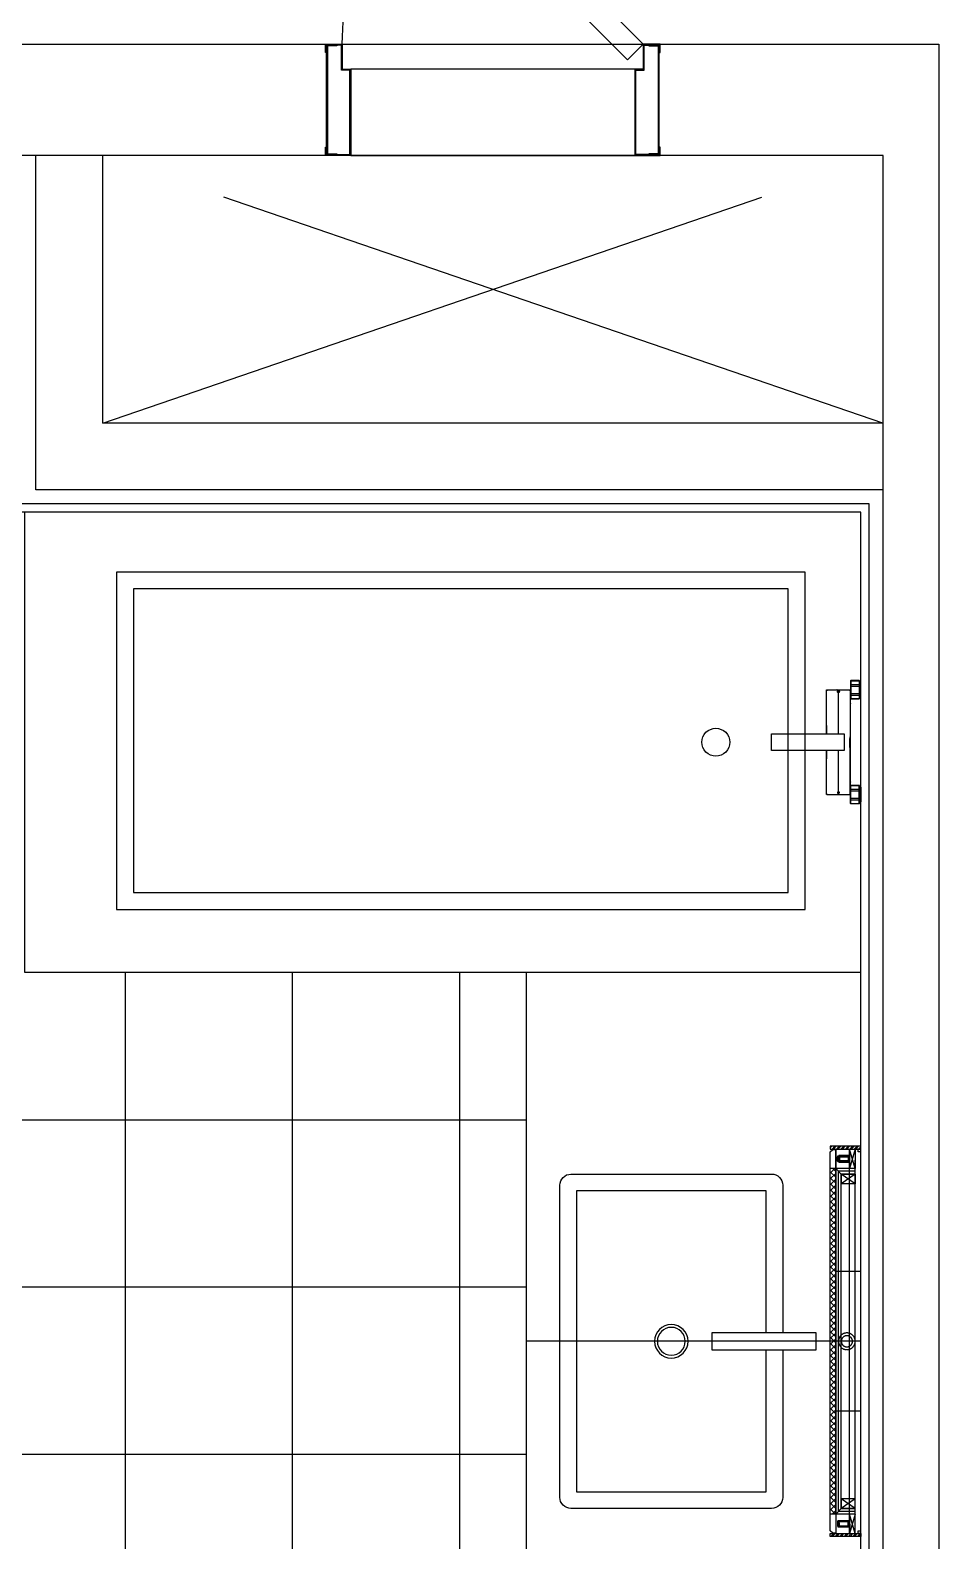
# Model space of a CAD drawing. Header units: millimetres. Extents: x 10000 to 302800, y 6800 to 229018.
# Drawn here: x 208148 to 209778, y 138651 to 141362 of the extents above; entities that cross this region are included whole.
import ezdxf

# ---------------------------------------------------------------- set-up
doc = ezdxf.new("R2010")
doc.units = ezdxf.units.MM
doc.header["$LTSCALE"] = 400
doc.header["$MEASUREMENT"] = 0
for name, pattern in [('X-GRID_5~ROOF$0$CENTER2', [1.125, 0.75, -0.125, 0.125, -0.125]), ('X-ROOM TYPE-SR-1.3+1.7Bay$0$HIDDEN', [0.375, 0.25, -0.125]), ('X-ROOM TYPE-SR-1.3+1.7Bay$0$PHANTOM2', [1.25, 0.625, -0.125, 0.125, -0.125, 0.125, -0.125]), ('X-ROOM TYPE-SR-1.3+1.7Bay$0$X-ROOM TYPE-HOTEL-DS-1$0$DASHED', [3, 2, -1])]:
    doc.linetypes.add(name, pattern=pattern)
doc.layers.get('0').update_dxf_attribs({"linetype": 'CONTINUOUS'})
for name, color, linetype in [('A-DIM1', 7, 'CONTINUOUS'), ('X-EXT_8F$0$A-254', 254, 'CONTINUOUS'), ('X-GRID_5~ROOF$0$A-CEN1', 1, 'X-GRID_5~ROOF$0$CENTER2'), ('X-INT-HOTEL-8F$0$A-DOOR', 4, 'CONTINUOUS'), ('X-ROOM TYPE-SR-1.3+1.7Bay$0$.WA_Built-in', 252, 'CONTINUOUS'), ('X-ROOM TYPE-SR-1.3+1.7Bay$0$.WA_Built-in_Lower', 252, 'CONTINUOUS'), ('X-ROOM TYPE-SR-1.3+1.7Bay$0$.WA_Floor-Fin', 252, 'CONTINUOUS'), ('X-ROOM TYPE-SR-1.3+1.7Bay$0$.WA_Framing', 252, 'CONTINUOUS'), ('X-ROOM TYPE-SR-1.3+1.7Bay$0$.WA_Light', 252, 'CONTINUOUS'), ('X-ROOM TYPE-SR-1.3+1.7Bay$0$.WA_M ETAL', 252, 'CONTINUOUS'), ('X-ROOM TYPE-SR-1.3+1.7Bay$0$.WA_Sani', 252, 'CONTINUOUS'), ('X-ROOM TYPE-SR-1.3+1.7Bay$0$.WA_Sani-Fix', 252, 'CONTINUOUS'), ('X-ROOM TYPE-SR-1.3+1.7Bay$0$.WA_Wall-Finish', 252, 'CONTINUOUS'), ('X-ROOM TYPE-SR-1.3+1.7Bay$0$A-OPEN2', 252, 'X-ROOM TYPE-SR-1.3+1.7Bay$0$X-ROOM TYPE-HOTEL-DS-1$0$DASHED'), ('X-ROOM TYPE-SR-1.3+1.7Bay$0$A-WALD', 7, 'CONTINUOUS'), ('X-ROOM TYPE-SR-1.3+1.7Bay$0$X-ROOM TYPE-SR-2bay_1$0$.WA_Sani-Fix', 252, 'CONTINUOUS')]:
    doc.layers.add(name, color=color, linetype=linetype)

# ---------------------------------------------------------------- blocks, each defined once
blk = doc.blocks.new('X-EXT_8F')
at = {"layer": 'X-EXT_8F$0$A-254'}
h = blk.add_hatch(dxfattribs=at)
h.set_pattern_fill('LINE', color=252, scale=100, angle=90)
h.set_pattern_definition([(90, (0, 0), (-317.5, 2e-14), [])])
edge = h.paths.add_edge_path()
edge.add_line((214444.8, 68021.2), (188877.6, 70521.2))
edge.add_line((188877.6, 70521.2), (174255.5, 70521.2))
edge.add_arc((174255.5, 68371.2), 2150, 90, 167)
edge.add_line((172160.6, 68854.9), (172053.9, 68392.8))
edge.add_arc((174148.8, 67909.2), 2150, 167, 180)
edge.add_line((171998.8, 67909.2), (171998.8, 38021.2))
edge.add_arc((174148.8, 38021.2), 2150, 180, 270)
edge.add_line((174148.8, 35871.2), (195098.8, 35871.2))
edge.add_line((195098.8, 35871.2), (195098.8, 36521.2))
edge.add_line((195098.8, 36521.2), (174648.8, 36521.2))
edge.add_arc((174648.8, 38021.2), 1500, 180, 270, ccw=False)
edge.add_line((173148.8, 38021.2), (173148.8, 67371.2))
edge.add_arc((174648.8, 67371.2), 1500, 90, 180, ccw=False)
edge.add_line((174648.8, 68871.2), (187974.8, 68871.2))
edge.add_line((187974.8, 68871.2), (202089.9, 68021.2))
edge.add_line((202089.9, 68021.2), (214444.8, 68021.2))
blk = doc.blocks.new('X-GRID_5~ROOF')
at = {"layer": 'X-GRID_5~ROOF$0$A-CEN1', "ltscale": 10}
blk.add_line((204998.8, 81871.2), (204998.8, 33068.4), dxfattribs=at)
blk = doc.blocks.new('X-ROOM TYPE-SR-1.3+1.7Bay$0$A$C1701355A')
at = {"layer": 'X-ROOM TYPE-SR-1.3+1.7Bay$0$.WA_Light', "linetype": 'X-ROOM TYPE-SR-1.3+1.7Bay$0$HIDDEN', "ltscale": 10}
for points in [[(-29.5, -5.6), (-12.1, 11.7), (-2.9, 2.5), (-20.4, -14.9), (-22.4, -14.3), (-28.5, -8.3), (-29.5, -5.6)], [(-18.1, -14.2), (-1, 2.9), (-11.8, 13.8), (-28.8, -3.2)], [(-27.3, -6.2), (-12, 9.1), (-5.8, 2.9), (-21.2, -12.3)], [(-29.5, -5.6), (-27.3, -6.2), (-21.2, -12.3), (-20.3, -14.8)], [(-16, -7.2), (-14.3, -8.9)], [(-8.7, 0), (-7.1, -1.7)]]:
    blk.add_lwpolyline(points, dxfattribs=at)
blk.add_lwpolyline([(-22.3, -11.2), (-26, -7.5), (-24.6, -6.1), (-20.9, -9.8)], close=True, dxfattribs=at)
blk = doc.blocks.new('X-ROOM TYPE-SR-1.3+1.7Bay$0$A$C61A5519C')
at = {"layer": 'X-ROOM TYPE-SR-1.3+1.7Bay$0$.WA_Light', "linetype": 'X-ROOM TYPE-SR-1.3+1.7Bay$0$HIDDEN', "ltscale": 10, "rotation": 44.99999999999411}
blk.add_blockref('X-ROOM TYPE-SR-1.3+1.7Bay$0$A$C1701355A', (6.3, 9.1), dxfattribs=at)
blk = doc.blocks.new('X-ROOM TYPE-SR-1.3+1.7Bay$0$mr')
at = {"layer": 'X-ROOM TYPE-SR-1.3+1.7Bay$0$.WA_M ETAL'}
h = blk.add_hatch(dxfattribs=at)
h.set_pattern_fill('ANSI32', color=256, scale=15, angle=-90)
h.set_pattern_definition([(315, (-23359.6275, 437694.648), (3.977475644, 3.977475644), []), (315, (-23359.6275, 437691.996), (3.977475644, 3.977475644), [])])
h.paths.add_polyline_path([(-55, 350), (-55, 345), (0, 345), (0, 350)])
h = blk.add_hatch(dxfattribs=at)
h.set_pattern_fill('NET', color=256, scale=60, angle=-45)
h.set_pattern_definition([(315, (2329112.2085, 3855536.917), (5.303300859, 5.303300859), []), (45, (2329112.2085, 3855536.917), (-5.303300859, 5.303300859), [])])
h.paths.add_polyline_path([(-45, 310), (-55, 310), (-55, -310), (-45, -310)])
h = blk.add_hatch(dxfattribs=at)
h.set_pattern_fill('ANSI32', color=256, scale=15, angle=-90)
h.set_pattern_definition([(315, (-23359.6275, 437574.648), (3.977475644, 3.977475644), []), (315, (-23359.6275, 437571.996), (3.977475644, 3.977475644), [])])
h.paths.add_polyline_path([(-55, -350), (-55, -345), (0, -345), (0, -350)])
at = {"layer": 'X-ROOM TYPE-SR-1.3+1.7Bay$0$.WA_Framing', "linetype": 'X-ROOM TYPE-SR-1.3+1.7Bay$0$HIDDEN', "ltscale": 20}
for p, q in [((-10, 345), (-20, 310)), ((-10, 310), (-20, 345)), ((-35, 300), (-35, 282.5)), ((-10, 300), (-35, 282.5)), ((-10, 282.5), (-35, 300)), ((-35, -300), (-35, -282.5)), ((-10, -300), (-35, -282.5)), ((-10, -282.5), (-35, -300)), ((-20, -345), (-20, -310)), ((-10, -345), (-20, -310)), ((-10, -310), (-20, -345))]:
    blk.add_line(p, q, dxfattribs=at)
at = {"layer": 'X-ROOM TYPE-SR-1.3+1.7Bay$0$.WA_Framing', "ltscale": 20}
for p, q in [((-35, 300), (-45, 310)), ((-40, 305), (-40, -305)), ((-40, 305), (-10, 305)), ((-35, -300), (-45, -310)), ((-10, -305), (-40, -305))]:
    blk.add_line(p, q, dxfattribs=at)
at = {"layer": 'X-ROOM TYPE-SR-1.3+1.7Bay$0$.WA_Framing', "linetype": 'X-ROOM TYPE-SR-1.3+1.7Bay$0$HIDDEN', "ltscale": 20}
for points in [[(-10, 345), (-10, 310), (-20, 310), (-20, 345)], [(-10, 300), (-10, 282.5), (-35, 282.5), (-35, 300)], [(-10, -300), (-10, -282.5), (-35, -282.5), (-35, -300)], [(-10, -345), (-10, -310), (-20, -310), (-20, -345)]]:
    blk.add_lwpolyline(points, close=True, dxfattribs=at)
at = {"layer": 'X-ROOM TYPE-SR-1.3+1.7Bay$0$.WA_M ETAL'}
for p, q in [((-45, 310), (-55, 310)), ((-45, -310), (-55, -310))]:
    blk.add_line(p, q, dxfattribs=at)
for points in [[(-55, 350), (-55, 345), (0, 345), (0, 350)], [(-50, 344), (-55, 340), (-55, -340), (-50, -344), (-45, -344), (-45, 344)], [(-55, -350), (-55, -345), (0, -345), (0, -350)]]:
    blk.add_lwpolyline(points, close=True, dxfattribs=at)
at = {"layer": 'X-ROOM TYPE-SR-1.3+1.7Bay$0$.WA_M ETAL', "linetype": 'X-ROOM TYPE-SR-1.3+1.7Bay$0$HIDDEN', "ltscale": 50}
for points in [[(-45, 125), (0, 125)], [(0, -125), (-45, -125)]]:
    blk.add_lwpolyline(points, dxfattribs=at)
at = {"layer": 'X-ROOM TYPE-SR-1.3+1.7Bay$0$.WA_Wall-Finish'}
for p, q in [((-20, 345), (-20, 310)), ((-20, 345), (-20, 310)), ((-10, 345), (-10, -325)), ((0, 340), (0, -340)), ((-10, 310), (-45, 310)), ((-45, 310), (-45, -344)), ((-10, 300), (-35, 300)), ((-35, 300), (-35, -300)), ((-10, -310), (-45, -310)), ((-10, -300), (-35, -300)), ((-20, -310), (-20, -345))]:
    blk.add_line(p, q, dxfattribs=at)
for points in [[(0, 345), (-5, 345), (-5, 340), (0, 340)], [(0, -340), (-5, -340), (-5, -345), (0, -345)]]:
    blk.add_lwpolyline(points, dxfattribs=at)
at = {"layer": 'X-ROOM TYPE-SR-1.3+1.7Bay$0$.WA_Built-in', "yscale": 0.7999999999999988, "rotation": 270}
for p, xscale, zscale in [((-28.4, 324.2), 0.7999999999999988, 0.7999999999999988), ((-28.4, -324.2), -0.7999999999999988, 0.7999999999999989)]:
    blk.add_blockref('X-ROOM TYPE-SR-1.3+1.7Bay$0$A$C61A5519C', p, dxfattribs=dict(at, xscale=xscale, zscale=zscale))
blk = doc.blocks.new('X-ROOM TYPE-SR-1.3+1.7Bay$0$A$C1CB516A0')
at = {"layer": 'X-ROOM TYPE-SR-1.3+1.7Bay$0$.WA_Built-in', "linetype": 'X-ROOM TYPE-SR-1.3+1.7Bay$0$HIDDEN', "ltscale": 50}
blk.add_lwpolyline([(13.5, 35, -0.000893), (14.5, 35), (695, 35)], format="xyb", dxfattribs=at)
at = {"layer": 'X-ROOM TYPE-SR-1.3+1.7Bay$0$.WA_M ETAL', "linetype": 'X-ROOM TYPE-SR-1.3+1.7Bay$0$HIDDEN', "ltscale": 25}
for radius in [15, 10]:
    blk.add_circle((350, 30), radius, dxfattribs=at)
at = {"layer": 'X-ROOM TYPE-SR-1.3+1.7Bay$0$.WA_Sani', "rotation": 90}
blk.add_blockref('X-ROOM TYPE-SR-1.3+1.7Bay$0$mr', (350, 55), dxfattribs=at)
blk = doc.blocks.new('X-ROOM TYPE-SR-1.3+1.7Bay$0$wash basin')
at = {"layer": 'X-ROOM TYPE-SR-1.3+1.7Bay$0$.WA_Sani-Fix', "ltscale": 250}
blk.add_lwpolyline([(-15, 332.9), (-15, 520), (15, 520), (15, 332.9)], close=True, dxfattribs=at)
blk.add_lwpolyline([(-15, 460), (-280, 460, 0.414213), (-300, 440), (-300, 80, 0.414214), (-280, 60), (280, 60, 0.414213), (300, 80), (300, 440, 0.414214), (280, 460), (15, 460)], format="xyb", dxfattribs=at)
blk.add_lwpolyline([(15, 430), (270, 430), (270, 90), (-270, 90), (-270, 430), (-15, 430)], dxfattribs=at)
for radius in [30, 25]:
    blk.add_circle((0, 260), radius, dxfattribs=at)
at = {"layer": 'X-ROOM TYPE-SR-1.3+1.7Bay$0$X-ROOM TYPE-SR-2bay_1$0$.WA_Sani-Fix', "ltscale": 250}
blk.add_line((0, 600), (0, 0), dxfattribs=at)
blk = doc.blocks.new('X-ROOM TYPE-SR-1.3+1.7Bay')
at = {"layer": 'X-ROOM TYPE-SR-1.3+1.7Bay$0$.WA_Built-in_Lower', "ltscale": 250}
blk.add_line((205738.7, 61661.2), (205738.7, 60336.2), dxfattribs=at)
at = {"layer": 'X-ROOM TYPE-SR-1.3+1.7Bay$0$.WA_Floor-Fin'}
for p, q in [((205858.7, 60336.2), (205858.7, 61661.2)), ((206158.7, 60336.2), (206158.7, 61661.2)), ((206458.7, 60336.2), (206458.7, 61661.2)), ((208058.8, 61201.2), (205738.7, 61201.2)), ((208058.8, 60901.2), (205738.7, 60901.2)), ((207658.7, 60601.2), (205738.7, 60601.2))]:
    blk.add_line(p, q, dxfattribs=at)
at = {"layer": 'X-ROOM TYPE-SR-1.3+1.7Bay$0$.WA_Sani-Fix', "ltscale": 250}
for p, q in [((205138.8, 60030.8), (205138.7, 60030.8)), ((205138.7, 60030.8), (205141.1, 60030.8)), ((205138.7, 60030.8), (205138.7, 60030.8)), ((205138.8, 60004.5), (205138.8, 60030.8)), ((205141.1, 60033.6), (205141.6, 60034.1)), ((205141.6, 60034), (205141.1, 60033.5)), ((205141.1, 60033.6), (205141.1, 60001.7)), ((205141.1, 60026.9), (205141.6, 60027.2)), ((205141.1, 60024.3), (205141.6, 60024.4)), ((205141.1, 60011), (205141.6, 60010.9)), ((205141.1, 60008.4), (205141.6, 60008)), ((205141.6, 60034.1), (205141.6, 60001.2)), ((205141.6, 60034.1), (205156.6, 60034.1)), ((205156.6, 60034), (205141.6, 60034)), ((205156.6, 60027.2), (205141.6, 60027.2)), ((205156.6, 60024.4), (205141.6, 60024.4)), ((205156.6, 60010.9), (205141.6, 60010.9)), ((205156.6, 60034.1), (205157.1, 60033.6)), ((205156.6, 60034.1), (205156.6, 60001.2)), ((205157.1, 60033.5), (205156.6, 60034)), ((205157.1, 60026.9), (205156.6, 60027.2)), ((205157.1, 60024.3), (205156.6, 60024.4)), ((205157.1, 60011), (205156.6, 60010.9)), ((205157.1, 60008.4), (205156.6, 60008)), ((205157.1, 60033.6), (205157.1, 60001.7)), ((205157.8, 59830.2), (205157.8, 60017.2)), ((205199.9, 60017.7), (205157.9, 60017.7)), ((205166, 60017.5), (205165.8, 60017.5)), ((205176.1, 60017.7), (205176.1, 60017.7)), ((205176.2, 60017.7), (205176.1, 60017.7)), ((205178.9, 60017.7), (205176.2, 60017.6)), ((205176.2, 60017.7), (205176.2, 60017.7)), ((205176.2, 60017.7), (205176.2, 60017.6)), ((205176.2, 60017.6), (205176.2, 60017.7)), ((205178.9, 60017.7), (205178.9, 60016)), ((205181.6, 60017.6), (205178.9, 60017.7)), ((205178.9, 60017.7), (205178.9, 60017.7)), ((205178.9, 60012.5), (205178.9, 59938.7)), ((205181.7, 60017.7), (205181.6, 60017.6)), ((205181.6, 60017.6), (205181.6, 60017.7)), ((205181.6, 60017.6), (205181.6, 60017.6)), ((205181.7, 60017.7), (205181.7, 60017.7)), ((205181.7, 60017.7), (205181.7, 60017.7)), ((205192, 60017.5), (205191.8, 60017.5)), ((205200, 60017.2), (205200, 59938.7)), ((205138.8, 60004.5), (205138.7, 60004.4)), ((205138.7, 60004.4), (205141.1, 60004.4)), ((205138.7, 60004.4), (205138.7, 60004.4)), ((205141.1, 60001.7), (205141.6, 60001.2)), ((205141.1, 60001.7), (205141.6, 60001.3)), ((205156.6, 60008), (205141.6, 60008)), ((205156.6, 60001.3), (205141.6, 60001.3)), ((205141.6, 60001.2), (205156.6, 60001.2)), ((205156.6, 60001.3), (205157.1, 60001.7)), ((205156.6, 60001.2), (205157.1, 60001.7)), ((205157.8, 59996.3), (205156.6, 59995.1)), ((205157.8, 59993.9), (205156.6, 59995.1)), ((205157.8, 60007.2), (205157.1, 60007.2)), ((205178.9, 59908.7), (205178.9, 59834.9)), ((205200, 59908.7), (205200, 59830.2)), ((205141.1, 59845.7), (205141.6, 59846.2)), ((205141.1, 59845.7), (205141.6, 59846.2)), ((205141.1, 59813.8), (205141.1, 59845.7)), ((205141.6, 59813.3), (205141.6, 59846.2)), ((205156.6, 59846.2), (205141.6, 59846.2)), ((205141.6, 59846.2), (205156.6, 59846.2)), ((205156.6, 59854.3), (205157.8, 59855.5)), ((205157.8, 59853.1), (205156.6, 59854.3)), ((205156.6, 59813.3), (205156.6, 59846.2)), ((205156.6, 59846.2), (205157.1, 59845.7)), ((205156.6, 59846.2), (205157.1, 59845.7)), ((205157.1, 59813.8), (205157.1, 59845.7)), ((205138.8, 59842.9), (205138.7, 59843)), ((205138.7, 59843), (205141.1, 59843)), ((205138.7, 59843), (205138.7, 59843)), ((205138.8, 59842.9), (205138.8, 59816.7)), ((205141.1, 59839), (205141.6, 59839.4)), ((205141.1, 59836.4), (205141.6, 59836.6)), ((205141.1, 59823.2), (205141.6, 59823)), ((205141.1, 59820.6), (205141.6, 59820.2)), ((205156.6, 59839.4), (205141.6, 59839.4)), ((205156.6, 59836.6), (205141.6, 59836.6)), ((205156.6, 59823), (205141.6, 59823)), ((205156.6, 59820.2), (205141.6, 59820.2)), ((205157.1, 59839), (205156.6, 59839.4)), ((205157.1, 59836.4), (205156.6, 59836.6)), ((205157.1, 59823.2), (205156.6, 59823)), ((205157.1, 59820.6), (205156.6, 59820.2)), ((205157.8, 59840.2), (205157.1, 59840.2)), ((205157.8, 59829.7), (205157.8, 59830.2)), ((205157.8, 59829.7), (205157.8, 59830.2)), ((205157.8, 59830.1), (205157.8, 59830.1)), ((205200, 59829.7), (205157.8, 59829.7)), ((205176.1, 59829.7), (205176.1, 59829.8)), ((205176.1, 59829.8), (205176.2, 59829.8)), ((205176.2, 59829.8), (205176.5, 59829.8)), ((205176.2, 59829.8), (205176.2, 59829.8)), ((205176.2, 59829.8), (205176.2, 59829.7)), ((205181.3, 59830.7), (205176.5, 59830.7)), ((205176.5, 59829.8), (205176.5, 59830.7)), ((205178.1, 59829.7), (205178.1, 59830.7)), ((205178.9, 59831.5), (205178.9, 59830.7)), ((205179.7, 59829.7), (205179.7, 59830.7)), ((205181.3, 59829.8), (205181.3, 59830.7)), ((205181.3, 59829.8), (205181.6, 59829.8)), ((205181.6, 59829.7), (205181.6, 59829.8)), ((205181.6, 59829.8), (205181.7, 59829.8)), ((205181.6, 59829.7), (205181.6, 59829.7)), ((205181.7, 59829.8), (205181.7, 59829.8)), ((205181.7, 59829.8), (205181.7, 59829.7)), ((205200, 59829.7), (205200, 59830.2)), ((205200, 59829.7), (205200, 59830.2)), ((205138.8, 59816.7), (205138.7, 59816.6)), ((205138.7, 59816.6), (205141.1, 59816.6)), ((205138.7, 59816.6), (205138.7, 59816.6)), ((205141.6, 59813.4), (205141.1, 59813.9)), ((205141.1, 59813.8), (205141.6, 59813.3)), ((205156.6, 59813.4), (205141.6, 59813.4)), ((205141.6, 59813.3), (205156.6, 59813.3)), ((205157.1, 59813.9), (205156.6, 59813.4)), ((205156.6, 59813.3), (205157.1, 59813.8))]:
    blk.add_line(p, q, dxfattribs=at)
blk.add_lwpolyline([(206638.8, 60336.2), (205138.8, 60336.2), (205138.8, 59511.2), (206638.8, 59511.2), (206638.8, 60336.2)], dxfattribs=at)
for points in [[(206473.8, 59618.7), (206473.8, 60223.7), (205238.8, 60223.7), (205238.8, 59618.7)], [(206443.8, 59648.7), (206443.8, 60193.7), (205268.8, 60193.7), (205268.8, 59648.7)], [(205168.7, 59938.7), (205298.7, 59938.7), (205298.7, 59908.7), (205168.7, 59908.7)]]:
    blk.add_lwpolyline(points, close=True, dxfattribs=at)
for centre, radius in [((205178.9, 60014.2), 1.3), ((205398.8, 59923.7), 25), ((205178.9, 59833.2), 1.3)]:
    blk.add_circle(centre, radius, dxfattribs=at)
for centre, start, end in [((205159.8, 60017.2), 164.6082, 180), ((205198, 59830.2), 356.6633, 0)]:
    blk.add_arc(centre, 2, start, end, dxfattribs=at)
for points, knots in [([(205165.8, 60017.5), (205164.9, 60017.5), (205163.3, 60017.4), (205161.1, 60017.3), (205159.3, 60017.4), (205158.5, 60017.2), (205157.8, 60017.3), (205157.8, 60017.2)], [0, 0, 0, 0, 2.748761, 4.992542, 6.65606, 7.683409, 8.042773, 8.042773, 8.042773, 8.042773]), ([(205157.8, 60017.2), (205157.8, 60006.6), (205157.8, 59986.3), (205157.8, 59957.3), (205157.9, 59938.9), (205158.1, 59930.2)], [0, 0, 0, 0, 31.839941, 60.917528, 87.033707, 87.033707, 87.033707, 87.033707]), ([(205176.1, 60017.7), (205174.9, 60017.6), (205172.5, 60017.6), (205170, 60017.6), (205168.6, 60017.5), (205168.4, 60017.5)], [0, 0, 0, 0, 3.647378, 7.111, 7.700546, 7.700546, 7.700546, 7.700546]), ([(205178.9, 60016), (205178.7, 60016), (205178.3, 60015.9), (205177.8, 60015.6), (205177.4, 60015.1), (205177.2, 60014.5), (205177.2, 60013.9), (205177.4, 60013.4), (205177.8, 60012.9), (205178.3, 60012.6), (205178.7, 60012.5), (205178.9, 60012.5)], [0, 0, 0, 0, 0.596081, 1.192099, 1.787989, 2.383764, 2.979488, 3.575246, 4.171106, 4.767086, 5.363145, 5.363145, 5.363145, 5.363145]), ([(205178.9, 60012.5), (205179.1, 60012.5), (205179.5, 60012.6), (205180, 60012.9), (205180.4, 60013.4), (205180.6, 60013.9), (205180.6, 60014.5), (205180.4, 60015.1), (205180, 60015.6), (205179.5, 60015.9), (205179.1, 60016), (205178.9, 60016)], [0, 0, 0, 0, 0.596081, 1.192099, 1.787989, 2.383764, 2.979488, 3.575246, 4.171106, 4.767086, 5.363145, 5.363145, 5.363145, 5.363145]), ([(205189.4, 60017.5), (205189.2, 60017.5), (205187.9, 60017.6), (205185.3, 60017.6), (205182.9, 60017.6), (205181.7, 60017.7)], [0, 0, 0, 0, 0.589545, 4.053167, 7.700546, 7.700546, 7.700546, 7.700546]), ([(205200, 60017.2), (205200, 60017.3), (205199.3, 60017.2), (205198.5, 60017.4), (205196.7, 60017.3), (205194.6, 60017.4), (205192.9, 60017.5), (205192, 60017.5)], [0, 0, 0, 0, 0.359364, 1.386712, 3.05023, 5.294011, 8.042772, 8.042772, 8.042772, 8.042772]), ([(205199.9, 60017.7), (205200, 60017.7), (205200, 60017.5), (205200, 60017.3), (205200, 60017.2)], [0, 0, 0, 0, 0.2684687, 0.5368718, 0.5368718, 0.5368718, 0.5368718]), ([(205200, 60017.2), (205200, 60006.6), (205200, 59986.3), (205200, 59960.1), (205199.9, 59944.6), (205199.9, 59938.7)], [0, 0, 0, 0, 31.864206, 60.930082, 78.499943, 78.499943, 78.499943, 78.499943]), ([(205158.1, 59930.2), (205158, 59930.2), (205157.9, 59930.1), (205157.8, 59930.1), (205157.8, 59930.1), (205157.8, 59930)], [0, 0, 0, 0, 0.1524879, 0.2524019, 0.30647, 0.30647, 0.30647, 0.30647]), ([(205158.1, 59930.2), (205158.1, 59928.9), (205158.1, 59926.1), (205158.1, 59921.8), (205158.1, 59918.8), (205158.1, 59917.2)], [0, 0, 0, 0, 3.972468, 8.356626, 12.934128, 12.934128, 12.934128, 12.934128]), ([(205157.8, 59917.4), (205157.8, 59917.4), (205157.8, 59917.3), (205157.9, 59917.3), (205158, 59917.3), (205158.1, 59917.2)], [0, 0, 0, 0, 0.0540681, 0.1539822, 0.3064699, 0.3064699, 0.3064699, 0.3064699]), ([(205157.8, 59830.2), (205157.8, 59840.8), (205157.8, 59861.1), (205157.8, 59890.2), (205157.9, 59908.5), (205158.1, 59917.2)], [0, 0, 0, 0, 31.864203, 60.930077, 87.033705, 87.033705, 87.033705, 87.033705]), ([(205199.9, 59908.7), (205199.9, 59902.9), (205200, 59887.3), (205200, 59861.1), (205200, 59840.8), (205200, 59830.2)], [8.533766, 8.533766, 8.533766, 8.533766, 26.103627, 55.169502, 87.033706, 87.033706, 87.033706, 87.033706]), ([(205157.8, 59830.1), (205157.8, 59830.1), (205157.8, 59830.2), (205157.8, 59830.2), (205157.8, 59830.2)], [0, 0, 0, 0, 0.0584614, 0.1164704, 0.1164704, 0.1164704, 0.1164704]), ([(205158.4, 59829.7), (205158.4, 59829.7), (205158.4, 59829.7), (205158.3, 59829.7), (205158.2, 59829.8), (205158.2, 59829.8), (205158.1, 59829.8), (205158.1, 59829.8), (205158, 59829.8), (205158, 59829.8), (205158, 59829.9), (205157.9, 59829.9), (205157.9, 59829.9), (205157.9, 59829.9), (205157.9, 59829.9), (205157.9, 59829.9), (205157.9, 59829.9), (205157.9, 59829.9), (205157.9, 59830), (205157.8, 59830), (205157.8, 59830), (205157.8, 59830), (205157.8, 59830), (205157.8, 59830), (205157.8, 59830), (205157.8, 59830.1), (205157.8, 59830.1), (205157.8, 59830.1)], [0, 0, 0, 0, 0.0866325, 0.1633608, 0.2311611, 0.2909686, 0.3436484, 0.3899998, 0.4307608, 0.4666085, 0.4981597, 0.5259888, 0.5506554, 0.5726583, 0.5924328, 0.6103575, 0.6267612, 0.6419303, 0.6561173, 0.6695449, 0.6823696, 0.6946929, 0.7065976, 0.7294207, 0.7513152, 0.7726837, 0.793902, 0.793902, 0.793902, 0.793902]), ([(205176.1, 59829.8), (205174.9, 59829.8), (205172.5, 59829.8), (205169.1, 59829.9), (205166, 59829.9), (205163.3, 59830), (205161, 59830.1), (205159.4, 59830), (205158.4, 59830.2), (205158, 59830.1), (205157.9, 59830.1)], [0, 0, 0, 0, 3.647384, 7.111085, 10.272064, 13.020797, 15.264549, 16.92805, 17.955406, 18.189779, 18.189779, 18.189779, 18.189779]), ([(205176.5, 59829.8), (205176.5, 59829.8), (205176.5, 59829.7), (205176.5, 59829.7), (205176.5, 59829.7)], [0, 0, 0, 0, 0.03296022, 0.06527932, 0.06527932, 0.06527932, 0.06527932]), ([(205178.9, 59831.5), (205178.7, 59831.5), (205178.3, 59831.6), (205177.8, 59831.9), (205177.4, 59832.3), (205177.2, 59832.9), (205177.2, 59833.5), (205177.4, 59834.1), (205177.8, 59834.6), (205178.3, 59834.9), (205178.7, 59834.9), (205178.9, 59834.9)], [0, 0, 0, 0, 0.596081, 1.192099, 1.787989, 2.383764, 2.979488, 3.575246, 4.171106, 4.767086, 5.363145, 5.363145, 5.363145, 5.363145]), ([(205178.9, 59834.9), (205179.1, 59834.9), (205179.5, 59834.9), (205180, 59834.6), (205180.4, 59834.1), (205180.6, 59833.5), (205180.6, 59832.9), (205180.4, 59832.3), (205180, 59831.9), (205179.5, 59831.6), (205179.1, 59831.5), (205178.9, 59831.5)], [0, 0, 0, 0, 0.596081, 1.192099, 1.787989, 2.383764, 2.979488, 3.575246, 4.171106, 4.767086, 5.363145, 5.363145, 5.363145, 5.363145]), ([(205199.9, 59830.1), (205199.8, 59830.1), (205199.4, 59830.2), (205198.4, 59830), (205196.8, 59830.1), (205194.5, 59830), (205191.8, 59829.9), (205188.7, 59829.9), (205185.3, 59829.8), (205182.9, 59829.8), (205181.7, 59829.8)], [0, 0, 0, 0, 0.234373, 1.261729, 2.92523, 5.168982, 7.917714, 11.078693, 14.542395, 18.189779, 18.189779, 18.189779, 18.189779]), ([(205199.7, 59829.8), (205199.7, 59829.8), (205199.7, 59829.8), (205199.6, 59829.8), (205199.5, 59829.7), (205199.5, 59829.7), (205199.4, 59829.7), (205199.4, 59829.7)], [0, 0, 0, 0, 0.0535902, 0.1145196, 0.1836841, 0.26205, 0.3506713, 0.3506713, 0.3506713, 0.3506713]), ([(205200, 59829.9), (205199.9, 59829.9), (205199.9, 59829.9), (205199.9, 59829.9), (205199.9, 59829.9), (205199.9, 59829.9), (205199.9, 59829.9), (205199.9, 59829.9), (205199.8, 59829.8), (205199.8, 59829.8), (205199.8, 59829.8), (205199.8, 59829.8)], [0, 0, 0, 0, 0.0170271, 0.0354713, 0.0556848, 0.0780702, 0.1030885, 0.1312662, 0.1631967, 0.1995095, 0.2408535, 0.2408535, 0.2408535, 0.2408535]), ([(205200, 59830.1), (205200, 59830.1), (205200, 59830.1), (205200, 59830.1), (205200, 59830.1), (205200, 59830), (205200, 59830), (205200, 59830), (205200, 59830), (205200, 59830), (205200, 59830), (205200, 59830), (205200, 59830), (205200, 59829.9), (205200, 59829.9)], [0, 0, 0, 0, 0.0138195, 0.0272366, 0.0404187, 0.0534882, 0.0665439, 0.079683, 0.0929976, 0.1065828, 0.1205432, 0.1349973, 0.150084, 0.166006, 0.166006, 0.166006, 0.166006])]:
    blk.add_open_spline(points, degree=3, knots=knots, dxfattribs=at)
for points in [[(205168.4, 60017.5), (205167.6, 60017.5), (205166.8, 60017.5), (205166, 60017.5)], [(205191.8, 60017.5), (205191, 60017.5), (205190.2, 60017.5), (205189.4, 60017.5)], [(205157.9, 59830.1), (205157.9, 59830.1), (205157.9, 59830.1), (205157.8, 59830.2)], [(205157.8, 59830.2), (205157.8, 59830.2), (205157.8, 59830.2), (205157.8, 59830.2)], [(205181.3, 59829.7), (205181.3, 59829.8), (205181.3, 59829.8), (205181.3, 59829.8)], [(205181.3, 59829.7), (205181.3, 59829.7), (205181.3, 59829.7), (205181.3, 59829.7)], [(205199.8, 59829.8), (205199.7, 59829.8), (205199.7, 59829.8), (205199.7, 59829.8)], [(205200, 59830.2), (205199.9, 59830.1), (205199.9, 59830.1), (205199.9, 59830.1)], [(205200, 59830.2), (205200, 59830.2), (205200, 59830.2), (205200, 59830.2)]]:
    blk.add_open_spline(points, degree=3, dxfattribs=at)
at = {"layer": 'X-ROOM TYPE-SR-1.3+1.7Bay$0$.WA_Wall-Finish'}
for p, q in [((205123.8, 61676.2), (205123.8, 59496.2)), ((205123.8, 59496.2), (206643.8, 59496.2))]:
    blk.add_line(p, q, dxfattribs=at)
at = {"layer": 'X-ROOM TYPE-SR-1.3+1.7Bay$0$.WA_Wall-Finish', "ltscale": 2}
for p, q in [((205138.8, 61661.2), (205138.8, 59511.2)), ((205138.8, 59511.2), (206658.8, 59511.2))]:
    blk.add_line(p, q, dxfattribs=at)
at = {"layer": 'X-ROOM TYPE-SR-1.3+1.7Bay$0$A-OPEN2', "linetype": 'X-ROOM TYPE-SR-1.3+1.7Bay$0$PHANTOM2', "ltscale": 5}
for p, q in [((205099.2, 59351.2), (206498.8, 58871.2)), ((206498.8, 59351.2), (205099.2, 58871.2))]:
    blk.add_line(p, q, dxfattribs=at)
at = {"layer": 'X-ROOM TYPE-SR-1.3+1.7Bay$0$A-WALD'}
for points in [[(205098.8, 67821.2), (205098.8, 58871.2), (208291, 58871.2)], [(205098.8, 59471.2), (206618.8, 59471.2), (206618.8, 58871.2)], [(205099.2, 58871.2), (205099.2, 59351.2), (206498.8, 59351.2), (206498.8, 58871.2)], [(208291, 58671.2), (204998.8, 58671.2)]]:
    blk.add_lwpolyline(points, dxfattribs=at)
at = {"layer": 'X-ROOM TYPE-SR-1.3+1.7Bay$0$.WA_Sani', "ltscale": 100, "xscale": -1.000000000000001, "rotation": 90}
blk.add_blockref('X-ROOM TYPE-SR-1.3+1.7Bay$0$A$C1CB516A0', (205193.7, 61348.7), dxfattribs=at)
at = {"layer": 'X-ROOM TYPE-SR-1.3+1.7Bay$0$.WA_Sani-Fix', "ltscale": 250, "xscale": -1.000000000000001, "rotation": 90}
blk.add_blockref('X-ROOM TYPE-SR-1.3+1.7Bay$0$wash basin', (205738.7, 60998.7), dxfattribs=at)
blk = doc.blocks.new('*U122')
at = {"layer": 'X-INT-HOTEL-8F$0$A-DOOR', "color": 8}
for p, q in [((570, 0), (30, 0)), ((45, -45), (555, -45)), ((555, -199.9), (45, -199.9))]:
    blk.add_line(p, q, dxfattribs=at)
at = {"layer": 'X-INT-HOTEL-8F$0$A-DOOR'}
for points in [[(411.8, 381.8), (30, 0), (58.3, -28.3), (440.1, 353.6)], [(1.6, -15), (1.6, -15), (1.6, -15), (0, -15), (0, 0), (30, 0), (30, -45), (45, -45), (45, -199.9), (0, -199.9), (0, -184.9), (1.6, -184.9), (1.6, -184.9), (1.6, -184.9), (1.6, -198.3), (43.4, -198.3), (43.4, -46.6), (28.4, -46.6), (28.4, -1.6), (1.6, -1.6)], [(598.4, -15), (598.4, -15), (598.4, -15), (600, -15), (600, 0), (570, 0), (570, -45), (555, -45), (555, -199.9), (600, -199.9), (600, -184.9), (598.4, -184.9), (598.4, -184.9), (598.4, -184.9), (598.4, -198.3), (556.6, -198.3), (556.6, -46.6), (571.6, -46.6), (571.6, -1.6), (598.4, -1.6)]]:
    blk.add_lwpolyline(points, close=True, dxfattribs=at)
at = {"layer": 'X-INT-HOTEL-8F$0$A-DOOR', "color": 8}
for points in [[(20, -198.3), (1.6, -198.3), (1.6, -1.6), (20, -1.6), (20, -3.2), (3.2, -3.2), (3.2, -196.7), (20, -196.7)], [(580, -198.3), (598.4, -198.3), (598.4, -1.6), (580, -1.6), (580, -3.2), (596.8, -3.2), (596.8, -196.7), (580, -196.7)]]:
    blk.add_lwpolyline(points, close=True, dxfattribs=at)
blk.add_arc((30, 0), 540, 0, 45, dxfattribs=at)
blk = doc.blocks.new('X-INT-HOTEL-8F$0$객실 샤프트 점검도어(HOTEL)')
at = {"layer": 'X-INT-HOTEL-8F$0$A-DOOR', "xscale": -1, "rotation": 359.9999999999994}
blk.add_blockref('*U122', (202183.7, 56571.1), dxfattribs=at)
blk = doc.blocks.new('X-INT-HOTEL-8F')
at = {"rotation": 180}
blk.add_blockref('X-ROOM TYPE-SR-1.3+1.7Bay', (409997.6, 104542.4), dxfattribs=at)
at = {"layer": 'X-INT-HOTEL-8F$0$A-DOOR'}
blk.add_blockref('X-INT-HOTEL-8F$0$객실 샤프트 점검도어(HOTEL)', (2315, -10699.9), dxfattribs=at)
blk = doc.blocks.new('X-BASE-8F')
for name in ['X-GRID_5~ROOF', 'X-EXT_8F']:
    blk.add_blockref(name, (0, 0))
blk.add_blockref('X-INT-HOTEL-8F', (0, 0))

msp = doc.modelspace()

# ---------------------------------------------------------------- block references
at = {"layer": 'A-DIM1'}
msp.add_blockref('X-BASE-8F', (4779.3, 95465.6), dxfattribs=at)

doc.saveas('drawing.dxf')
